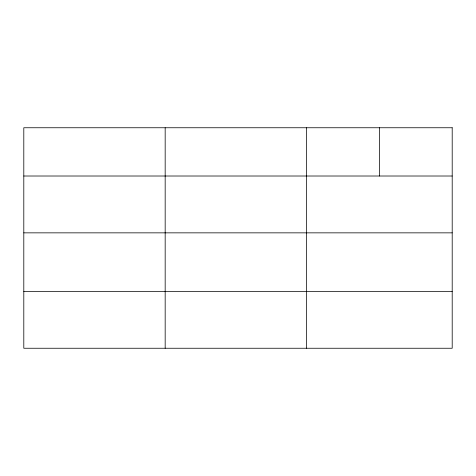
<?xml version="1.0" encoding="UTF-8"?>
<svg xmlns="http://www.w3.org/2000/svg" width="476" height="476" viewBox="0 0 476 476"><rect width="100%" height="100%" fill="white"/><g stroke="black" fill="none" stroke-linecap="round" stroke-linejoin="round"><path stroke-width="0.71" d="M23.8 176.013L452.2 176.013M23.8 232.853L452.2 232.853M23.8 291.407L452.2 291.407M379.372 127.752L379.372 176.013M306.544 127.752L306.544 348.248M165.172 127.752L165.172 348.248M452.2 127.752L23.8 127.752L23.8 348.248L452.2 348.248L452.2 127.752"/></g></svg>
